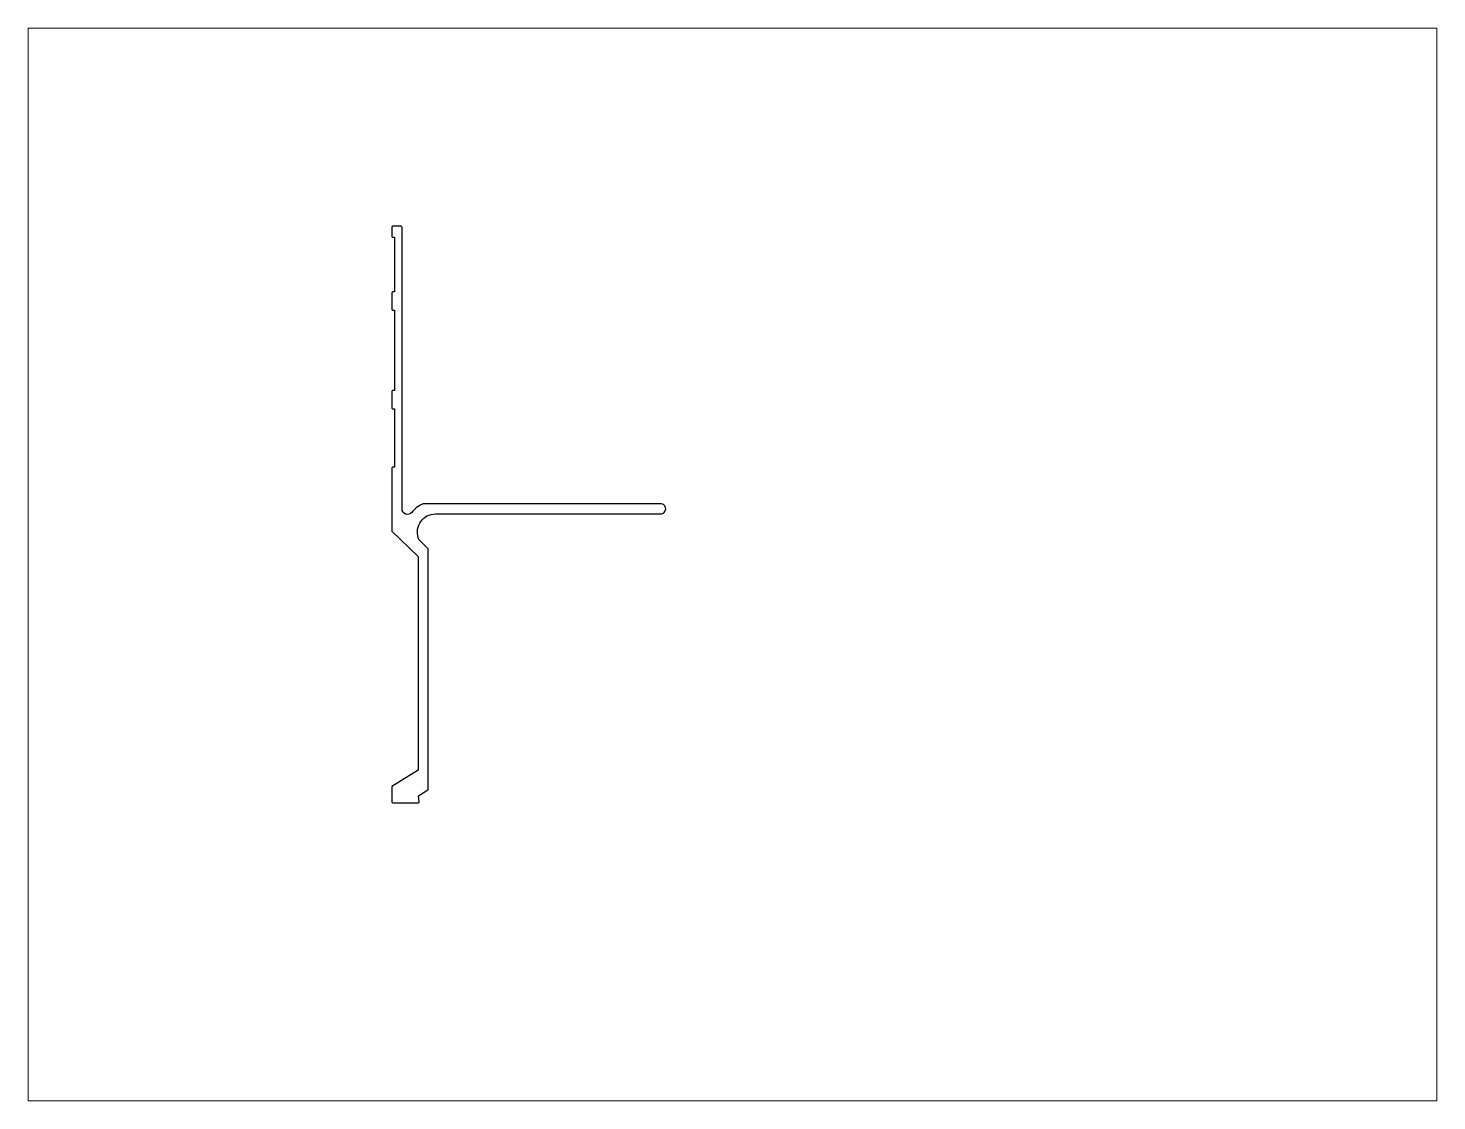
# Paper-space layout 'Layout1' of a CAD drawing. Extents: x 27 to 240, y 20 to 183.
# The model-space entities are those that its viewports show. They can reach past a viewport. Long polylines and large blocks are cut down to what shows.
import ezdxf

# ---------------------------------------------------------------- set-up
doc = ezdxf.new("R2010")
doc.units = 0
doc.header["$LTSCALE"] = 15
doc.layers.get('0').update_dxf_attribs({"linetype": 'CONTINUOUS'})

msp = doc.modelspace()

# ---------------------------------------------------------------- linework, layer by layer
at = {"ltscale": 0.05}
msp.add_lwpolyline([(107.21, 68.8), (107.21, 134.62), (104.96, 136.8, -0.122604), (104.45, 137.63, -0.508688), (109.21, 144.16), (170.81, 144.16, 0.414214), (172.21, 145.56, 0.414214), (170.81, 146.96), (106.28, 146.96, 0.117629), (105.37, 146.74, 0.102981), (102.67, 144.58, -0.702511), (100.01, 145.54), (100.01, 222.66, 0.414214), (99.71, 222.96), (97.51, 222.96, 0.414214), (97.21, 222.66), (97.21, 220.26, 0.414214), (97.51, 219.96), (97.91, 219.96), (97.91, 204.96), (97.51, 204.96, 0.414214), (97.21, 204.66), (97.21, 200.26, 0.414214), (97.51, 199.96), (97.91, 199.96), (97.91, 177.96), (97.51, 177.96, 0.414214), (97.21, 177.66), (97.21, 173.26, 0.414214), (97.51, 172.96), (97.91, 172.96), (97.91, 156.96), (97.51, 156.96, 0.414214), (97.21, 156.66), (97.21, 139.46), (104.41, 132.46), (104.41, 73.96), (97.21, 69.46), (97.21, 65.26, 0.414214), (97.51, 64.96), (104.38, 64.96, 0.44391), (104.68, 65.29), (104.51, 66.94), (107.07, 68.54, 0.258593)], format="xyb", close=True, dxfattribs=at)

psp = doc.layouts.get("Layout1")

# ---------------------------------------------------------------- viewports
at = {"layer": '0', "color": 0, "linetype": 'BYBLOCK', "ltscale": 0.05}
psp.add_viewport(center=(133.35, 101.6), size=(213.36, 162.56), view_center_point=(190.51, 130.3), view_height=293.8955, dxfattribs=at)

doc.saveas('drawing.dxf')
